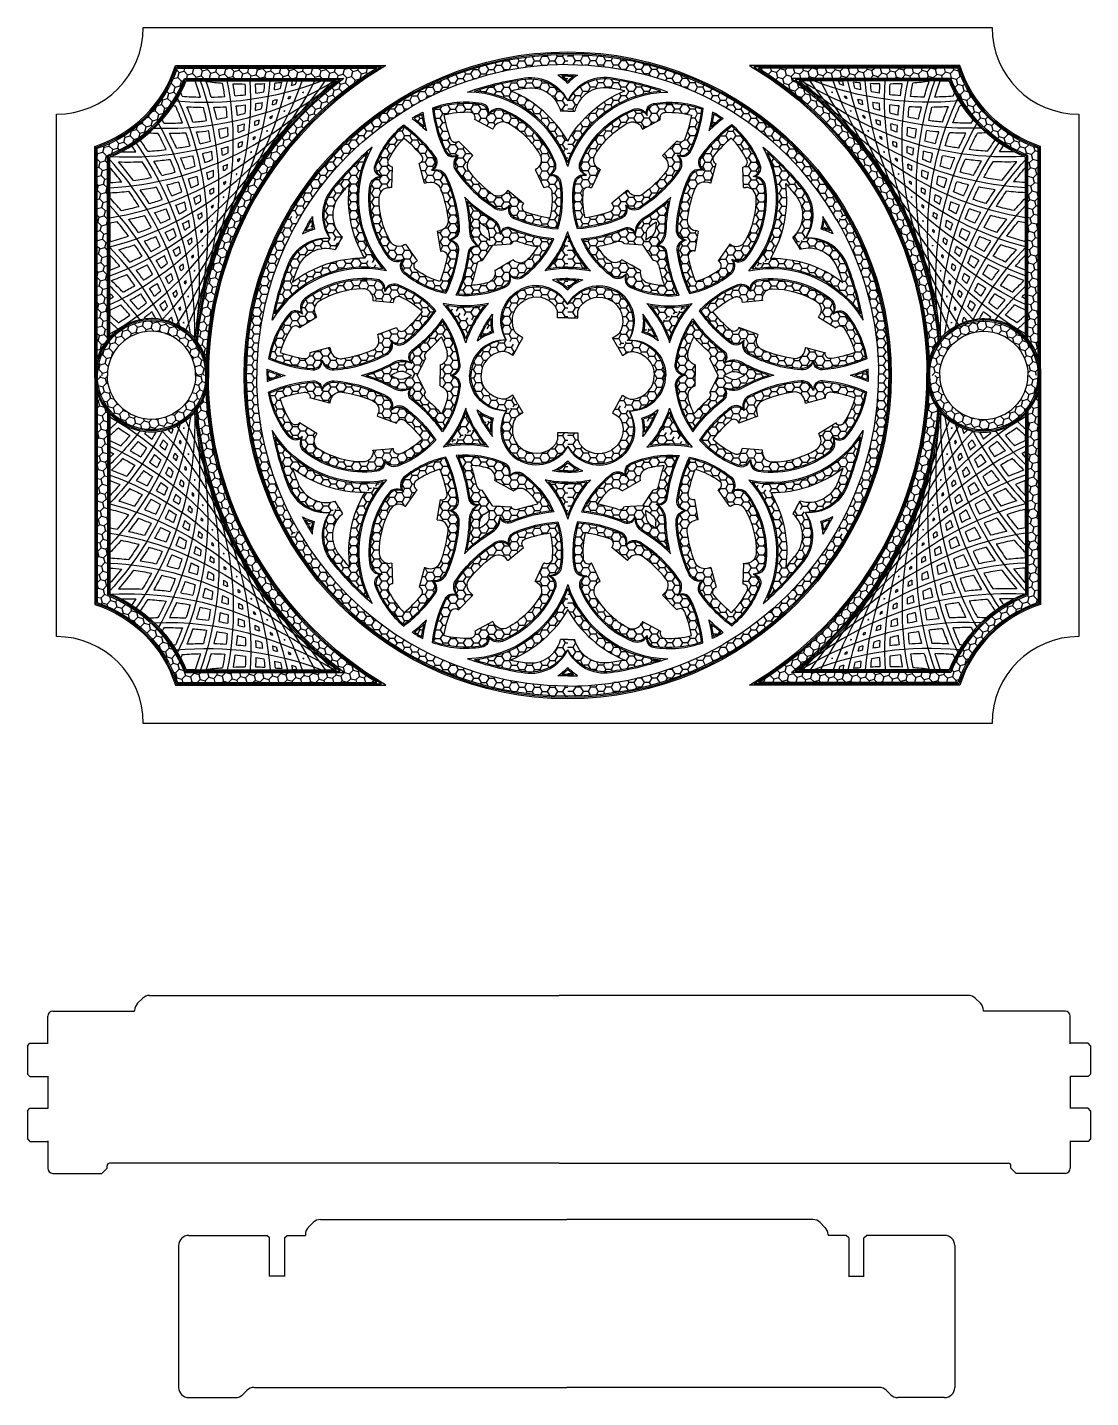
# Model space of a CAD drawing. Header units: inches. Extents: x -9 to 132, y -32 to 50.
# Drawn here: x 22.19 to 35.23, y -32.16 to -15.34 of the extents above; entities that cross this region are included whole.
import ezdxf

# ---------------------------------------------------------------- set-up
doc = ezdxf.new("R2010")
doc.units = ezdxf.units.IN
doc.header["$MEASUREMENT"] = 0

# ---------------------------------------------------------------- blocks, each defined once
blk = doc.blocks.new('RoseWindow_Segment2')
h = blk.add_hatch()
h.set_pattern_fill('HONEY', color=256, scale=0.5)
h.paths.add_polyline_path([(0, 3.938, 0.131652), (-1.969, 3.41), (-1.906, 3.302, -0.131652), (0, 3.813)])
h = blk.add_hatch()
h.set_pattern_fill('HONEY', color=256, scale=0.5)
h.paths.add_polyline_path([(-0.7, 3.493, -0.013776), (-0.506, 3.526, -0.388017), (-0.088, 3.242), (0, 3.242), (0, 3.367, 0.304021), (-0.522, 3.635, 0.043611), (-1.144, 3.489, -0.294741), (0, 2.614), (0, 2.875, 0.166909)])
at = {"true_color": 0xf8991e}
h = blk.add_hatch(dxfattribs=at)
h.set_pattern_fill('HONEY', color=30, scale=0.5)
h.paths.add_polyline_path([(0, 3.672, 0.004997), (-0.073, 3.671, -0.037815), (0, 3.608)])
h = blk.add_hatch()
h.set_pattern_fill('HONEY', color=256, scale=0.5)
h.paths.add_polyline_path([(-1.79, 3.205, 0.011181), (-1.836, 3.18), (-1.761, 3.05, -0.021815)])
h = blk.add_hatch()
h.set_pattern_fill('HONEY', color=256, scale=0.5)
h.paths.add_polyline_path([(-1.057, 3.321, 0.127072), (-1.641, 3.27, 0.082841), (-1.49, 2.748, 0.384462), (-1.345, 2.704, 0.310786), (-1.36, 2.522, 0.10182), (-0.879, 2.061, 0.331316), (-0.71, 2.09, 0.361786), (-0.651, 1.942, 0.081475), (-0.132, 1.813, 0.118788), (-0.095, 2.361, 0.356111), (-0.229, 2.458, 0.356111), (-0.166, 2.611, 0.200367), (-0.805, 3.249, 0.326433), (-0.975, 3.191, 0.387869)])
h.paths.add_polyline_path([(-1.14, 3.138), (-0.919, 3.02), (-0.906, 3.044, -0.41857), (-0.735, 3.095, -0.132946), (-0.337, 2.708, -0.445822), (-0.392, 2.531), (-0.398, 2.528), (-0.294, 2.301), (-0.28, 2.307, -0.519094), (-0.191, 2.256, -0.076736), (-0.213, 1.932, -0.051117), (-0.519, 2.007, -0.521796), (-0.546, 2.106), (-0.541, 2.112), (-0.733, 2.272), (-0.755, 2.246, -0.398993), (-0.926, 2.226, -0.06358), (-1.206, 2.498, -0.381687), (-1.197, 2.665), (-1.163, 2.699), (-1.34, 2.876, -0.511364), (-1.438, 2.901, -0.04923), (-1.519, 3.193, -0.077516), (-1.193, 3.226, -0.527973)], flags=16)
h = blk.add_hatch()
h.set_pattern_fill('HONEY', color=256, scale=0.5)
h.paths.add_polyline_path([(-0.703, 1.794, 0.403243), (-0.827, 1.73, 0.213172), (-0.935, 1.912, -0.052235), (-1.235, 2.139), (-1.085, 1.879, 0.010007), (-1.02, 1.836, -0.240281), (-0.962, 1.739), (-0.957, 1.657), (-0.923, 1.599), (-0.695, 1.614, -0.375257), (-0.619, 1.645, 0.034304), (-0.365, 1.577, -0.047832), (-0.493, 1.42, -0.412719), (-0.669, 1.418), (-0.781, 1.353), (-0.719, 1.245, 0.356111), (-0.555, 1.221, 0.123734), (-0.192, 1.662, -0.073431)])
h = blk.add_hatch()
h.set_pattern_fill('HONEY', color=256, scale=0.5)
h.paths.add_polyline_path([(0, 1.716, -0.089688), (-0.236, 1.307, -0.044754), (0, 1.328)])
h = blk.add_hatch()
h.set_pattern_fill('HONEY', color=256, scale=0.5)
h.paths.add_polyline_path([(-0.594, 1.028), (-0.531, 0.92, -0.378352), (-0.15, 0.843, -0.163322), (-0.125, 0.768), (-0.125, 0.706), (0, 0.706), (0, 0.868, 0.39948)])
h = blk.add_hatch()
h.set_pattern_fill('HONEY', color=256, scale=0.5)
h.paths.add_polyline_path([(0, 1.172, 0.028067), (-0.131, 1.165, -0.072161), (0, 1.072)])
at = {"color": 30, "true_color": 0xf8991e}
for p, q in [((0, 3.242), (-0.088, 3.242)), ((-0.919, 3.02), (-1.14, 3.138)), ((-0.919, 3.02), (-0.906, 3.044)), ((-1.163, 2.699), (-1.34, 2.876)), ((-1.163, 2.699), (-1.197, 2.665)), ((-0.392, 2.531), (-0.398, 2.528)), ((-0.398, 2.528), (-0.294, 2.301)), ((-0.733, 2.272), (-0.755, 2.246)), ((-0.733, 2.272), (-0.541, 2.112)), ((-0.28, 2.307), (-0.294, 2.301)), ((-0.541, 2.112), (-0.546, 2.106)), ((-0.962, 1.739), (-0.957, 1.657)), ((-0.923, 1.599), (-0.695, 1.614)), ((-0.669, 1.418), (-0.781, 1.353)), ((-0.125, 0.706), (-0.125, 0.768)), ((0, 0.706), (-0.125, 0.706))]:
    blk.add_line(p, q, dxfattribs=at)
for points in [[(0, 2.565, 0.321279), (-1.227, 3.477, -0.049192), (-0.524, 3.65, -0.330437), (0, 3.367)], [(0, 2.614, 0.294741), (-1.144, 3.489, -0.043611), (-0.522, 3.635, -0.304021), (0, 3.367)], [(0, 3.688, 0.008295), (-0.122, 3.685, -0.063398), (0, 3.586)], [(0, 3.672, 0.004997), (-0.073, 3.671, -0.037815), (0, 3.608, -0.037815)], [(-1.844, 3.193, -0.015837), (-1.777, 3.229, 0.03242), (-1.733, 3.001)], [(-1.836, 3.18, -0.011181), (-1.79, 3.205, 0.021815), (-1.761, 3.05, 0.021815)], [(-0.975, 3.191, 0.485345), (-1.054, 3.336, 0.129731), (-1.658, 3.28, 0.084713), (-1.504, 2.741, 0.482815), (-1.345, 2.704)], [(-0.975, 3.191, 0.387869), (-1.057, 3.321, 0.127072), (-1.641, 3.27, 0.082841), (-1.49, 2.748, 0.384462), (-1.345, 2.704, 0.482815)], [(-0.229, 2.458, 0.44711), (-0.152, 2.617, 0.200367), (-0.799, 3.264, 0.410572), (-0.975, 3.191)], [(-0.229, 2.458, 0.356111), (-0.166, 2.611, 0.200367), (-0.805, 3.249, 0.326433), (-0.975, 3.191, 0.410572)], [(-1.345, 2.704, 0.393664), (-1.373, 2.513, 0.10182), (-0.888, 2.048, 0.41894), (-0.71, 2.09)], [(-1.345, 2.704, 0.310786), (-1.36, 2.522, 0.10182), (-0.879, 2.061, 0.331316), (-0.71, 2.09, 0.41894)], [(-0.71, 2.09, 0.45582), (-0.657, 1.927, 0.083347), (-0.121, 1.797, 0.121441), (-0.079, 2.364, 0.44711), (-0.229, 2.458)], [(-0.71, 2.09, 0.361786), (-0.651, 1.942, 0.081475), (-0.132, 1.813, 0.118788), (-0.095, 2.361, 0.356111), (-0.229, 2.458, 0.44711)], [(-1.264, 2.188, 0.059805), (-0.927, 1.926, -0.285347), (-0.827, 1.73)], [(-1.235, 2.139, 0.052235), (-0.935, 1.912, -0.213172), (-0.827, 1.73)], [(-0.719, 1.245, 0.44711), (-0.546, 1.209, 0.128464), (-0.168, 1.675, -0.076499), (-0.697, 1.808, 0.509774), (-0.827, 1.73)], [(-0.719, 1.245, 0.356111), (-0.555, 1.221, 0.123734), (-0.192, 1.662, -0.073431), (-0.703, 1.794, 0.403243), (-0.827, 1.73, 0.509774)], [(0, 1.312, 0.053489), (-0.278, 1.283, 0.107286), (0, 1.765)], [(0, 1.328, 0.044754), (-0.236, 1.307, 0.089688), (0, 1.716, 0.089688)], [(0, 1.187, 0.039682), (-0.188, 1.173, -0.104136), (0, 1.05)], [(0, 1.172, 0.028067), (-0.131, 1.165, -0.072161), (0, 1.072, -0.072161)]]:
    blk.add_lwpolyline(points, format="xyb")
blk.add_lwpolyline([(0, 2.875, 0.166909), (-0.7, 3.493, -0.013776), (-0.506, 3.526, -0.388017), (-0.088, 3.242)], format="xyb", dxfattribs=at)
for centre, radius, start, end in [((0, 0), 3.813, 90, 120), ((-0.384, 0.666), 0.434, 27.6977, 120), ((-0.381, 0.636), 0.446, 31.3057, 118.4086)]:
    blk.add_arc(centre, radius, start, end)
for centre, radius, start, end in [((-1.25, 2.165), 1.063, 86.9424, 104.6722), ((-1.197, 3.164), 0.0625, 335.6109, 86.9424), ((0, 3.46), 1.542, 189.962, 201.2356), ((-0.796, 2.985), 0.125, 61.0308, 151.8817), ((-1.25, 2.165), 1.063, 30.7394, 61.0308), ((-1.379, 2.924), 0.0625, 201.2356, 309.5699), ((-0.444, 2.644), 0.125, 294.6259, 30.7394), ((-1.108, 2.576), 0.125, 135, 218.5649), ((0, 3.46), 1.542, 218.5649, 233.1167), ((-0.851, 2.326), 0.125, 233.1167, 320.1233), ((-0.254, 2.25), 0.0625, 4.8916, 114.6259), ((-1.25, 2.165), 1.063, 347.3395, 4.8916), ((-0.498, 2.066), 0.0625, 140.1233, 250.3447), ((0, 3.46), 1.917, 235.5502, 237.8435), ((0, 3.46), 1.542, 250.3447, 262.0496), ((-1.087, 1.731), 0.125, 3.7996, 57.8435), ((-0.639, 1.586), 0.0625, 71.1728, 153.4486), ((0, 3.46), 1.917, 251.1728, 259.0315), ((-1.25, 2.165), 1.063, 315.466, 326.4199), ((-0.582, 1.508), 0.125, 225.7585, 315.466), ((-0.384, 0.666), 0.294, 37.1031, 120), ((-0.25, 0.768), 0.125, 360, 37.1031)]:
    blk.add_arc(centre, radius, start, end, dxfattribs=at)
blk = doc.blocks.new('Screen_SideRework')
h = blk.add_hatch()
h.set_pattern_fill('HONEY', color=256, scale=0.5, angle=15)
h.set_pattern_definition([(15, (-23.708393, 19.61199), (0.076546554, 0.076546554), [0.0625, -0.125]), (135, (-23.708393, 19.61199), (-0.10456454, 0.02801798), [0.0625, -0.125]), (75, (-23.708393, 19.61199), (-0.02801798, 0.10456454), [-0.125, 0.0625])])
h.paths.add_polyline_path([(2.763, 3.77), (0.317, 3.77, -0.234253), (-0.666, 2.787), (-0.666, 0.206, -0.095804), (-0.541, 0.44), (-0.541, 2.7, 0.206138), (0.404, 3.645), (2.36, 3.645, 0.211645), (0.56, 0.416, -0.089906), (0.67, 0.192, -0.247846)])
h = blk.add_hatch()
h.set_pattern_fill('HONEY', color=256, scale=0.5, angle=15)
h.paths.add_polyline_path([(0.541, 0), (0.666, 0, 1), (-0.666, 0), (-0.541, 0, -1)])
for points in [[(-0.697, 0), (-0.697, 2.81, 0.241965), (0.294, 3.801), (2.875, 3.801, 0.266175), (0.697, 0, 1)], [(-0.682, 0), (-0.682, 2.798, 0.238072), (0.305, 3.786), (2.819, 3.786, 0.262732), (0.682, 0, 1)], [(-0.666, 0), (-0.666, 2.787, 0.234253), (0.317, 3.77), (2.763, 3.77, 0.259389), (0.666, 0, 1)]]:
    blk.add_lwpolyline(points, format="xyb", close=True)
for points in [[(-0.541, 0.389), (-0.541, 2.7, 0.206138), (0.404, 3.645), (2.36, 3.645, 0.214434), (0.556, 0.367, 0.214434)], [(-0.526, 0.409), (-0.526, 2.689, 0.202897), (0.414, 3.629), (2.313, 3.629, 0.21069), (0.542, 0.387, 0.21069)], [(-0.51, 0.429), (-0.51, 2.679, 0.199711), (0.425, 3.614), (2.268, 3.614, 0.207093), (0.528, 0.406, 0.207093)]]:
    blk.add_lwpolyline(points, format="xyb")
at = {"color": 30, "true_color": 0xf8991e}
blk.add_arc((0, 0), 0.541, 0, 180, dxfattribs=at)
blk = doc.blocks.new('Rework_Cutouts')
at = {"color": 30, "true_color": 0xf8991e}
for p, q in [((0.535, 3.614), (0.425, 3.614)), ((1.782, 3.614), (1.736, 3.614)), ((-0.51, 2.55), (-0.51, 2.366)), ((-0.51, 2.24), (-0.51, 2.175)), ((-0.51, 1.872), (-0.51, 1.657)), ((-0.51, 1.477), (-0.51, 1.29)), ((-0.51, 1.005), (-0.51, 0.939)), ((-0.51, 0.801), (-0.51, 0.737))]:
    blk.add_line(p, q, dxfattribs=at)
for centre, radius, start, end in [((-1.166, 4.27), 1.721, 332.2157, 337.588), ((-3.111, 2.302), 3.875, 16.6951, 19.7912), ((-3.111, 2.302), 4, 16.1561, 19.0502), ((1.179, 7.575), 4, 262.6889, 265.583), ((-2.935, 2.857), 3.875, 8.3694, 10.8543), ((1.179, 7.575), 4, 267.4293, 269.5842), ((-2.935, 2.857), 4, 8.2419, 10.3968), ((-2.721, 3.399), 3.875, 0.6737, 2.6035), ((1.179, 7.575), 4, 271.3759, 273.0066), ((-2.721, 3.399), 4, 0.9065, 2.5371), ((-2.471, 3.925), 3.875, 353.397, 354.8972), ((-2.471, 3.925), 4, 353.9809, 355.1812), ((1.179, 7.575), 4, 274.8188, 276.0191), ((-2.186, 4.433), 3.875, 346.417, 347.5428), ((-2.186, 4.433), 4, 347.3733, 348.1729), ((0.671, 7.289), 3.875, 285.6711, 286.4324), ((1.179, 7.575), 4, 277.914, 278.0053), ((-1.866, 4.92), 3.875, 339.6545, 340.303), ((-3.249, 1.736), 4, 24.9884, 25.6568), ((0.671, 7.289), 3.875, 265.6407, 268.9571), ((0.671, 7.289), 3.875, 270.8848, 273.3697), ((0.671, 7.289), 3.875, 275.2226, 277.1524), ((0.671, 7.289), 3.875, 279.0158, 280.516), ((-2.471, 3.925), 4, 351.2863, 352.086), ((0.671, 7.289), 4, 281.8271, 282.6267), ((0.671, 7.289), 3.875, 282.4572, 283.583), ((-2.186, 4.433), 3.875, 343.5676, 344.3289), ((-2.186, 4.433), 4, 344.9505, 345.3296), ((0.184, 6.97), 3.875, 292.6673, 293.0327), ((0.671, 7.289), 4, 284.6704, 285.0495), ((-1.866, 4.92), 3.875, 336.9673, 337.3327), ((-1.514, 5.384), 3.875, 330.3718, 330.4882), ((0.671, 7.289), 4, 287.2065, 287.326), ((0.184, 6.97), 3.875, 295.5987, 295.7152), ((-1.866, 4.92), 4, 338.7609, 338.8805), ((-1.166, 4.27), 1.721, 318.8546, 326.108), ((0.671, 7.289), 4, 264.1383, 264.5768), ((-3.249, 1.736), 3.875, 20.6081, 23.9245), ((0.671, 7.289), 4, 266.6019, 269.496), ((-3.249, 1.736), 4, 20.0692, 22.9633), ((-3.111, 2.302), 3.875, 12.2824, 14.7673), ((0.671, 7.289), 4, 271.3424, 273.4972), ((-3.111, 2.302), 4, 12.1549, 14.3098), ((-2.935, 2.857), 3.875, 4.5867, 6.5165), ((0.671, 7.289), 4, 275.289, 276.9196), ((-2.935, 2.857), 4, 4.8195, 6.4501), ((0.184, 6.97), 3.875, 282.9289, 284.429), ((-2.721, 3.399), 3.875, 357.3101, 358.8103), ((-2.721, 3.399), 4, 357.894, 359.0942), ((0.184, 6.97), 3.875, 286.3703, 287.496), ((0.671, 7.289), 4, 278.7319, 279.9321), ((-2.471, 3.925), 3.875, 350.3301, 351.4558), ((0.184, 6.97), 3.875, 289.5841, 290.3455), ((-1.866, 4.92), 3.875, 334.2848, 334.4013), ((0.184, 6.97), 4, 291.1195, 291.2391), ((-0.28, 6.618), 3.875, 299.5118, 299.6282), ((-2.186, 4.433), 4, 342.674, 342.7935), ((-3.348, 1.162), 4, 28.9015, 29.6004), ((0.184, 6.97), 3.875, 269.5538, 272.8701), ((0.184, 6.97), 3.875, 274.7979, 277.2828), ((0.184, 6.97), 3.875, 279.1356, 281.0655), ((0.184, 6.97), 4, 279.202, 280.8327), ((-2.935, 2.857), 3.875, 1.2231, 2.7233), ((0.184, 6.97), 4, 282.6449, 283.8451), ((-2.935, 2.857), 4, 1.807, 3.0073), ((-2.721, 3.399), 3.875, 354.2431, 355.3689), ((-2.721, 3.399), 4, 355.1994, 355.999), ((-0.28, 6.618), 3.875, 293.4972, 294.2585), ((0.184, 6.97), 4, 285.7401, 286.5398), ((-2.471, 3.925), 3.875, 347.4806, 348.2419), ((-2.471, 3.925), 4, 348.8635, 349.2427), ((-0.28, 6.618), 3.875, 296.5804, 296.9458), ((0.184, 6.97), 4, 288.5834, 288.9625), ((-2.186, 4.433), 3.875, 340.8803, 341.2457), ((-1.166, 4.27), 1.721, 306.6219, 311.2346), ((-3.408, 0.582), 4, 32.8145, 35.2109), ((0.184, 6.97), 4, 266.9096, 268.4898), ((-3.348, 1.162), 3.875, 24.5212, 27.8375), ((0.184, 6.97), 4, 270.515, 273.4091), ((-3.348, 1.162), 4, 23.9822, 26.8763), ((-3.249, 1.736), 3.875, 16.1955, 18.6804), ((0.184, 6.97), 4, 275.2554, 277.4103), ((-3.249, 1.736), 4, 16.068, 18.2229), ((-0.28, 6.618), 3.875, 283.0487, 284.9785), ((-3.111, 2.302), 3.875, 8.4998, 10.4296), ((-3.111, 2.302), 4, 8.7326, 10.3632), ((-0.28, 6.618), 3.875, 286.8419, 288.3421), ((-0.28, 6.618), 3.875, 290.2833, 291.409), ((-0.28, 6.618), 4, 289.6531, 290.4528), ((-2.721, 3.399), 3.875, 351.3936, 352.155), ((-2.721, 3.399), 4, 352.7766, 353.1557), ((-0.719, 6.235), 3.875, 300.4934, 300.8588), ((-0.28, 6.618), 4, 292.4965, 292.8756), ((-2.471, 3.925), 3.875, 344.7934, 345.1588), ((-2.186, 4.433), 3.875, 338.1979, 338.3143), ((-0.28, 6.618), 4, 295.0326, 295.1521), ((-0.719, 6.235), 3.875, 303.4248, 303.5413), ((-2.471, 3.925), 4, 346.587, 346.7066), ((-1.166, 4.27), 1.721, 297.5433, 302.4598), ((-0.28, 6.618), 3.875, 268.6678, 271.3112), ((-3.408, 0.582), 3.875, 33.9062, 35.2325), ((-0.28, 6.618), 3.875, 273.4668, 276.7832), ((-0.28, 6.618), 3.875, 278.7109, 281.1958), ((-0.28, 6.618), 4, 279.1685, 281.3233), ((-3.249, 1.736), 3.875, 12.4128, 14.3426), ((-0.28, 6.618), 4, 283.1151, 284.7457), ((-3.249, 1.736), 4, 12.6456, 14.2762), ((-3.111, 2.302), 3.875, 5.1362, 6.6363), ((-0.28, 6.618), 4, 286.5579, 287.7582), ((-3.111, 2.302), 4, 5.7201, 6.9203), ((-0.719, 6.235), 3.875, 294.1963, 295.3221), ((-2.935, 2.857), 3.875, 358.1562, 359.2819), ((-2.935, 2.857), 4, 359.1124, 359.9121), ((-0.719, 6.235), 3.875, 297.4102, 298.1716), ((-2.471, 3.925), 3.875, 342.1109, 342.2274), ((-0.719, 6.235), 4, 298.9456, 299.0652), ((-1.131, 5.823), 3.875, 307.3378, 307.4543), ((-2.721, 3.399), 4, 350.5001, 350.6196), ((-3.428, 0), 3.875, 37.8192, 41.1575), ((-0.28, 6.618), 4, 268.216, 272.4029), ((-3.428, 0), 4, 36.7276, 40.9145), ((-3.408, 0.582), 3.875, 28.4342, 31.7506), ((-0.28, 6.618), 4, 274.428, 277.3221), ((-3.408, 0.582), 4, 27.8953, 30.7894), ((-3.348, 1.162), 3.875, 20.1085, 22.5934), ((-3.348, 1.162), 4, 19.981, 22.1359), ((-0.719, 6.235), 3.875, 286.9617, 288.8916), ((-0.719, 6.235), 3.875, 290.755, 292.2551), ((-0.719, 6.235), 4, 293.5662, 294.3659), ((-3.111, 2.302), 4, 3.0254, 3.8251), ((-1.131, 5.823), 3.875, 301.3233, 302.0846), ((-2.935, 2.857), 3.875, 355.3067, 356.068), ((-2.935, 2.857), 4, 356.6896, 357.0688), ((-1.131, 5.823), 3.875, 304.4064, 304.7719), ((-0.719, 6.235), 4, 296.4095, 296.7886), ((-2.721, 3.399), 3.875, 348.7064, 349.0718), ((-0.719, 6.235), 3.875, 273.0959, 275.2243), ((-0.719, 6.235), 3.875, 277.3799, 280.6962), ((-0.719, 6.235), 3.875, 282.624, 285.1089), ((-0.719, 6.235), 4, 283.0815, 285.2364), ((-3.348, 1.162), 3.875, 16.3258, 18.2557), ((-0.719, 6.235), 4, 287.0281, 288.6587), ((-3.348, 1.162), 4, 16.5587, 18.1893), ((-3.249, 1.736), 3.875, 9.0492, 10.5494), ((-0.719, 6.235), 4, 290.471, 291.6712), ((-3.249, 1.736), 4, 9.6331, 10.8334), ((-1.131, 5.823), 3.875, 298.1094, 299.2351), ((-3.111, 2.302), 3.875, 2.0692, 3.195), ((-1.131, 5.823), 4, 300.3225, 300.7017), ((-3.111, 2.302), 4, 0.6027, 0.9818), ((-1.514, 5.384), 3.875, 308.3195, 308.6849), ((-2.935, 2.857), 3.875, 352.6194, 352.9849), ((-2.721, 3.399), 3.875, 346.024, 346.1404), ((-1.131, 5.823), 4, 302.8586, 302.9782), ((-1.514, 5.384), 3.875, 311.2509, 311.3673), ((-2.935, 2.857), 4, 354.4131, 354.5327), ((-0.719, 6.235), 4, 272.9991, 276.3159), ((-3.428, 0), 3.875, 32.3473, 35.6636), ((-0.719, 6.235), 4, 278.3411, 281.2352), ((-3.428, 0), 4, 31.8083, 34.7024), ((-3.408, 0.582), 3.875, 24.0216, 26.5065), ((-3.408, 0.582), 4, 23.8941, 26.0489), ((-1.131, 5.823), 3.875, 290.8748, 292.8046), ((-1.131, 5.823), 3.875, 294.668, 296.1682), ((-1.131, 5.823), 4, 294.384, 295.5843), ((-3.249, 1.736), 3.875, 5.9823, 7.108), ((-1.131, 5.823), 4, 297.4792, 298.2789), ((-3.249, 1.736), 4, 6.9385, 7.7382), ((-1.514, 5.384), 3.875, 305.2363, 305.9977), ((-3.111, 2.302), 3.875, 359.2197, 359.9811), ((-2.935, 2.857), 3.875, 349.937, 350.0535), ((-1.866, 4.92), 3.875, 315.1639, 315.2804), ((-3.111, 2.302), 4, 358.3261, 358.4457), ((-3.408, -0.582), 4, 40.6406, 43.5808), ((-1.131, 5.823), 3.875, 281.2929, 284.6093), ((-1.131, 5.823), 3.875, 286.537, 289.0219), ((-1.131, 5.823), 4, 286.9945, 289.1494), ((-3.408, 0.582), 3.875, 20.2389, 22.1687), ((-1.131, 5.823), 4, 290.9412, 292.5718), ((-3.408, 0.582), 4, 20.4717, 22.1023), ((-1.514, 5.384), 3.875, 298.581, 300.0812), ((-3.348, 1.162), 3.875, 12.9623, 14.4624), ((-3.348, 1.162), 4, 13.5462, 14.7464), ((-1.514, 5.384), 3.875, 302.0224, 303.1482), ((-1.514, 5.384), 4, 304.2356, 304.6147), ((-3.249, 1.736), 4, 4.5157, 4.8949), ((-1.866, 4.92), 3.875, 312.2325, 312.5979), ((-3.111, 2.302), 3.875, 356.5325, 356.8979), ((-1.514, 5.384), 4, 306.7717, 306.8912), ((-1.131, 5.823), 4, 278.9341, 280.229), ((-3.408, -0.582), 3.875, 36.2603, 39.5766), ((-1.131, 5.823), 4, 282.2541, 285.1482), ((-3.408, -0.582), 4, 35.7214, 38.6154), ((-3.428, 0), 3.875, 27.9346, 30.4195), ((-3.428, 0), 4, 27.8071, 29.962), ((-1.514, 5.384), 3.875, 294.7878, 296.7176), ((-1.514, 5.384), 4, 298.2971, 299.4973), ((-3.408, 0.582), 4, 17.4592, 18.6594), ((-3.348, 1.162), 3.875, 9.8953, 11.021), ((-1.514, 5.384), 4, 301.3923, 302.1919), ((-3.348, 1.162), 4, 10.8515, 11.6512), ((-1.866, 4.92), 3.875, 309.1494, 309.9107), ((-3.249, 1.736), 3.875, 3.1328, 3.8941), ((-2.186, 4.433), 3.875, 319.077, 319.1934), ((-3.111, 2.302), 3.875, 353.8501, 353.9665), ((-1.866, 4.92), 4, 310.6847, 310.8043), ((-3.249, 1.736), 4, 2.2392, 2.3587), ((-1.514, 5.384), 3.875, 285.206, 288.5223), ((-1.514, 5.384), 3.875, 290.4501, 292.935), ((-1.514, 5.384), 4, 290.9076, 293.0625), ((-3.428, 0), 3.875, 24.1519, 26.0817), ((-1.514, 5.384), 4, 294.8542, 296.4848), ((-3.428, 0), 4, 24.3847, 26.0154), ((-1.866, 4.92), 3.875, 302.4941, 303.9943), ((-3.408, 0.582), 3.875, 16.8753, 18.3755), ((-1.866, 4.92), 3.875, 305.9355, 307.0612), ((-1.866, 4.92), 4, 305.3053, 306.105), ((-3.348, 1.162), 3.875, 7.0458, 7.8072), ((-1.866, 4.92), 4, 308.1486, 308.5278), ((-3.348, 1.162), 4, 8.4288, 8.8079), ((-2.186, 4.433), 3.875, 316.1456, 316.511), ((-3.249, 1.736), 3.875, 0.4455, 0.811), ((-3.348, -1.162), 4, 44.5537, 44.8049), ((-1.514, 5.384), 4, 286.1672, 289.0612), ((-3.348, -1.162), 4, 39.6344, 42.5285), ((-3.408, -0.582), 3.875, 31.8477, 34.3326), ((-3.408, -0.582), 4, 31.7202, 33.875), ((-1.866, 4.92), 3.875, 298.7009, 300.6307), ((-1.866, 4.92), 4, 302.2101, 303.4104), ((-3.428, 0), 4, 21.3723, 22.5725), ((-3.408, 0.582), 3.875, 13.8084, 14.9341), ((-3.408, 0.582), 4, 14.7646, 15.5642), ((-2.186, 4.433), 3.875, 313.0624, 313.8237), ((-2.471, 3.925), 3.875, 322.99, 323.1065), ((-3.249, 1.736), 3.875, 357.7631, 357.8795), ((-2.186, 4.433), 4, 314.5978, 314.7173), ((-3.348, 1.162), 4, 6.1522, 6.2718), ((-3.348, -1.162), 3.875, 40.1733, 42.9123), ((-1.866, 4.92), 3.875, 294.3631, 296.848), ((-1.866, 4.92), 4, 294.8206, 296.9755), ((-3.408, -0.582), 3.875, 28.065, 29.9948), ((-1.866, 4.92), 4, 298.7673, 300.3979), ((-3.408, -0.582), 4, 28.2978, 29.9284), ((-2.186, 4.433), 3.875, 306.4071, 307.9073), ((-3.428, 0), 3.875, 20.7884, 22.2885), ((-2.186, 4.433), 3.875, 309.8485, 310.9743), ((-2.186, 4.433), 4, 309.2184, 310.018), ((-3.408, 0.582), 3.875, 10.9589, 11.7202), ((-2.186, 4.433), 4, 312.0617, 312.4408), ((-3.408, 0.582), 4, 12.3418, 12.7209), ((-2.471, 3.925), 3.875, 320.0586, 320.424), ((-3.348, 1.162), 3.875, 4.3586, 4.724), ((-1.866, 4.92), 3.875, 290.4838, 292.4353), ((-1.866, 4.92), 4, 290.0802, 292.9743), ((-3.348, -1.162), 3.875, 35.7607, 38.2456), ((-3.348, -1.162), 4, 35.6332, 37.7881), ((-2.186, 4.433), 3.875, 302.6139, 304.5437), ((-2.186, 4.433), 4, 306.1232, 307.3234), ((-3.408, -0.582), 4, 25.2853, 26.4855), ((-2.471, 3.925), 3.875, 313.7616, 314.8873), ((-3.428, 0), 3.875, 17.7214, 18.8471), ((-3.428, 0), 4, 18.6776, 19.4773), ((-2.471, 3.925), 3.875, 316.9754, 317.7368), ((-2.721, 3.399), 3.875, 326.9031, 327.0195), ((-3.348, 1.162), 3.875, 1.6761, 1.7926), ((-2.471, 3.925), 4, 318.5108, 318.6304), ((-3.408, 0.582), 4, 10.0653, 10.1848), ((-3.249, -1.736), 4, 43.5474, 46.4415), ((-2.186, 4.433), 3.875, 298.2761, 300.761), ((-2.186, 4.433), 4, 302.6803, 304.3109), ((-3.348, -1.162), 4, 32.2108, 33.8414), ((-2.471, 3.925), 3.875, 310.3202, 311.8203), ((-3.408, -0.582), 3.875, 24.7014, 26.2016), ((-2.471, 3.925), 4, 313.1314, 313.9311), ((-3.428, 0), 3.875, 14.8719, 15.6333), ((-2.471, 3.925), 4, 315.9747, 316.3539), ((-3.428, 0), 4, 16.2548, 16.634), ((-2.721, 3.399), 3.875, 323.9717, 324.3371), ((-3.408, 0.582), 3.875, 8.2716, 8.637), ((-3.249, -1.736), 3.875, 44.0864, 45.0204), ((-2.186, 4.433), 3.875, 295.6194, 296.3484), ((-2.186, 4.433), 4, 294.7638, 296.8873), ((-3.249, -1.736), 3.875, 39.6737, 42.1586), ((-2.186, 4.433), 4, 298.7337, 300.8885), ((-3.249, -1.736), 4, 39.5462, 41.7011), ((-2.471, 3.925), 3.875, 306.527, 308.4568), ((-3.348, -1.162), 3.875, 31.978, 33.9078), ((-2.471, 3.925), 4, 310.0362, 311.2364), ((-3.348, -1.162), 4, 29.1983, 30.3986), ((-2.721, 3.399), 3.875, 317.6746, 318.8003), ((-3.408, -0.582), 3.875, 21.6344, 22.7602), ((-3.408, -0.582), 4, 22.5907, 23.3903), ((-2.721, 3.399), 3.875, 320.8885, 321.6498), ((-2.721, 3.399), 4, 319.8878, 320.2669), ((-3.428, 0), 3.875, 12.1847, 12.5501), ((-2.935, 2.857), 3.875, 330.8161, 330.9326), ((-3.408, 0.582), 3.875, 5.5892, 5.7056), ((-2.721, 3.399), 4, 322.4239, 322.5434), ((-3.428, 0), 4, 13.9783, 14.0979), ((-3.111, -2.302), 4, 47.4605, 49.4369), ((-2.471, 3.925), 3.875, 302.1892, 304.6741), ((-2.471, 3.925), 4, 306.5933, 308.224), ((-3.249, -1.736), 4, 37.4011, 37.7545), ((0, 0), 0.697, 85.6481, 95.8795), ((-3.348, -1.162), 3.875, 28.6376, 30.1146), ((-2.721, 3.399), 4, 317.0444, 317.8441), ((-3.348, -1.162), 4, 27.1718, 27.3034), ((-3.408, -0.582), 3.875, 18.785, 19.5463), ((-3.408, -0.582), 4, 20.1679, 20.547), ((-2.935, 2.857), 3.875, 327.8847, 328.2501), ((0, 0), 0.697, 68.9261, 72.4326), ((-2.935, 2.857), 3.875, 325.2976, 325.5629), ((-3.111, 2.302), 3.875, 334.7291, 334.8456), ((-3.428, 0), 3.875, 9.5022, 9.6187), ((-2.935, 2.857), 4, 326.3369, 326.4565), ((-3.408, -0.582), 4, 17.8914, 18.0109)]:
    blk.add_arc(centre, radius, start, end, dxfattribs=at)
blk = doc.blocks.new('Rework_Etch')
for centre, start, end in [((-0.719, 6.235), 273.0468, 318.2639), ((-1.131, 5.823), 279.0771, 325.869), ((-1.514, 5.384), 284.7732, 333.2833), ((-1.866, 4.92), 290.1444, 340.6282), ((-2.186, 4.433), 295.1841, 347.9956), ((-2.471, 3.925), 299.8702, 355.4672), ((-0.28, 6.618), 266.9071, 310.2768), ((0.184, 6.97), 267.8012, 301.5347), ((-2.721, 3.399), 316.4298, 3.1285), ((0.671, 7.289), 264.5999, 291.0186), ((-2.935, 2.857), 325.4745, 11.0815), ((-3.111, 2.302), 333.7081, 19.4642), ((-3.249, 1.736), 348.2609, 25.0107), ((-3.348, 1.162), 352.1739, 29.3019), ((-3.408, 0.582), 358.1623, 35.205), ((-3.428, 0), 7.4263, 42.1874), ((-3.408, -0.582), 17.5531, 42.6166), ((-3.348, -1.162), 27.9758, 43.8818), ((-3.249, -1.736), 37.8979, 45.9222), ((-3.111, -2.302), 46.6981, 48.6539)]:
    blk.add_arc(centre, 3.938, start, end)

msp = doc.modelspace()

# ---------------------------------------------------------------- linework, layer by layer
for p, q in [((23.685, -27.22), (28.706, -27.22)), ((33.726, -27.22), (28.706, -27.22)), ((23.501, -27.415), (23.501, -27.404)), ((23.537, -27.316), (23.597, -27.257)), ((33.874, -27.316), (33.815, -27.257)), ((33.911, -27.415), (33.911, -27.404)), ((22.436, -27.813), (22.436, -27.477)), ((22.498, -27.415), (23.501, -27.415)), ((34.913, -27.415), (33.911, -27.415)), ((34.976, -27.813), (34.976, -27.477)), ((22.186, -27.839), (22.186, -28.185)), ((35.226, -27.839), (35.226, -28.185)), ((22.436, -28.211), (22.436, -28.609)), ((34.976, -28.211), (34.976, -28.609)), ((22.186, -28.635), (22.186, -28.981)), ((35.226, -28.635), (35.226, -28.981)), ((22.436, -29.007), (22.436, -29.342)), ((34.976, -29.007), (34.976, -29.342)), ((22.498, -29.405), (23.1, -29.405)), ((28.706, -29.28), (23.194, -29.28)), ((28.706, -29.28), (34.217, -29.28)), ((34.913, -29.405), (34.311, -29.405)), ((25.631, -30.067), (25.691, -30.007)), ((25.779, -29.971), (28.8, -29.971)), ((31.82, -29.971), (28.8, -29.971)), ((31.968, -30.067), (31.909, -30.007)), ((24.165, -30.166), (25.123, -30.166)), ((25.34, -30.197), (25.371, -30.166)), ((25.371, -30.166), (25.595, -30.166)), ((25.595, -30.155), (25.595, -30.166)), ((32.005, -30.155), (32.005, -30.166)), ((32.228, -30.166), (32.005, -30.166)), ((32.26, -30.197), (32.228, -30.166)), ((33.435, -30.166), (32.476, -30.166)), ((24.04, -30.291), (24.04, -32.031)), ((33.56, -30.291), (33.56, -32.031)), ((25.345, -30.666), (25.15, -30.666)), ((32.255, -30.666), (32.45, -30.666)), ((24.826, -32.119), (24.878, -32.067)), ((24.967, -32.031), (28.8, -32.031)), ((32.633, -32.031), (28.8, -32.031)), ((32.773, -32.119), (32.721, -32.067)), ((24.165, -32.156), (24.738, -32.156)), ((33.435, -32.156), (32.862, -32.156))]:
    msp.add_line(p, q)
at = {"color": 240, "true_color": 0xed1f24}
for p, q in [((22.186, -27.839), (22.217, -27.808)), ((22.217, -27.808), (22.436, -27.808)), ((35.194, -27.808), (34.976, -27.808)), ((35.226, -27.839), (35.194, -27.808)), ((22.186, -28.185), (22.217, -28.216)), ((22.217, -28.216), (22.436, -28.216)), ((35.194, -28.216), (34.976, -28.216)), ((35.226, -28.185), (35.194, -28.216)), ((22.186, -28.635), (22.217, -28.604)), ((22.217, -28.604), (22.436, -28.604)), ((35.194, -28.604), (34.976, -28.604)), ((35.226, -28.635), (35.194, -28.604)), ((22.186, -28.981), (22.217, -29.012)), ((22.217, -29.012), (22.436, -29.012)), ((35.194, -29.012), (34.976, -29.012)), ((35.226, -28.981), (35.194, -29.012)), ((25.155, -30.197), (25.123, -30.166)), ((25.155, -30.666), (25.155, -30.197)), ((25.34, -30.197), (25.34, -30.666)), ((32.26, -30.197), (32.26, -30.666)), ((32.445, -30.197), (32.476, -30.166)), ((32.445, -30.666), (32.445, -30.197))]:
    msp.add_line(p, q, dxfattribs=at)
at = {"color": 30, "true_color": 0xf8991e}
for p, q in [((23.1, -29.405), (23.163, -29.342)), ((23.163, -29.342), (23.163, -29.311)), ((34.248, -29.342), (34.248, -29.311)), ((34.311, -29.405), (34.248, -29.342))]:
    msp.add_line(p, q, dxfattribs=at)
for points in [[(23.607, -15.342), (34.017, -15.342)], [(22.542, -22.817), (22.542, -16.407)], [(35.082, -16.407), (35.082, -22.817)], [(34.017, -23.882), (23.607, -23.882)]]:
    msp.add_lwpolyline(points, dxfattribs=at)
for radius in [3.969, 3.953, 3.938]:
    msp.add_circle((28.812, -19.612), radius)
for centre, radius, start, end in [((22.542, -15.342), 1.065, 270, 360), ((35.082, -15.342), 1.065, 180, 270), ((22.542, -23.882), 1.065, 0, 90), ((35.082, -23.882), 1.065, 90, 180), ((23.194, -29.311), 0.0312, 90, 180), ((34.217, -29.311), 0.0312, 0, 90)]:
    msp.add_arc(centre, radius, start, end, dxfattribs=at)
for centre, radius, start, end in [((23.685, -27.345), 0.125, 90, 135), ((33.726, -27.345), 0.125, 45, 90), ((23.626, -27.404), 0.125, 135, 180), ((33.786, -27.404), 0.125, 0, 45), ((22.498, -27.477), 0.0625, 90, 180), ((34.913, -27.477), 0.0625, 0, 90), ((22.498, -29.342), 0.0625, 180, 270), ((34.913, -29.342), 0.0625, 270, 0), ((25.72, -30.155), 0.125, 135, 180), ((25.779, -30.096), 0.125, 90, 135), ((31.82, -30.096), 0.125, 45, 90), ((31.88, -30.155), 0.125, 0, 45), ((24.165, -30.291), 0.125, 90, 180), ((33.435, -30.291), 0.125, 360, 90), ((24.165, -32.031), 0.125, 180, 270), ((24.967, -32.156), 0.125, 90, 135), ((32.633, -32.156), 0.125, 45, 90), ((33.435, -32.031), 0.125, 270, 360), ((24.738, -32.031), 0.125, 270, 315), ((32.862, -32.031), 0.125, 225, 270)]:
    msp.add_arc(centre, radius, start, end)

# ---------------------------------------------------------------- block references
msp.add_blockref('RoseWindow_Segment2', (28.812, -19.612))
at = {"xscale": -1}
msp.add_blockref('RoseWindow_Segment2', (28.812, -19.612), dxfattribs=at)
at = {"color": 30, "true_color": 0xf8991e}
for name in ['Screen_SideRework', 'Rework_Cutouts', 'Rework_Etch']:
    msp.add_blockref(name, (23.708, -19.612), dxfattribs=at)
at = {"xscale": -1}
for rotation in [59.99999999999994, 300.0000000000001, 120, 240, 180]:
    msp.add_blockref('RoseWindow_Segment2', (28.812, -19.612), dxfattribs=dict(at, rotation=rotation))
for rotation in [300.0000000000001, 59.99999999999999, 239.9999999999999, 120.0000000000001, 180]:
    msp.add_blockref('RoseWindow_Segment2', (28.812, -19.612), dxfattribs=dict(rotation=rotation))
at = {"color": 30, "true_color": 0xf8991e, "xscale": -1}
for name in ['Screen_SideRework', 'Rework_Etch', 'Rework_Cutouts']:
    msp.add_blockref(name, (33.916, -19.612), dxfattribs=at)
at = {"color": 30, "true_color": 0xf8991e, "xscale": -1, "rotation": 180}
for name in ['Screen_SideRework', 'Rework_Etch', 'Rework_Cutouts']:
    msp.add_blockref(name, (23.708, -19.612), dxfattribs=at)
at = {"color": 30, "true_color": 0xf8991e, "rotation": 180}
for name in ['Screen_SideRework', 'Rework_Etch', 'Rework_Cutouts']:
    msp.add_blockref(name, (33.916, -19.612), dxfattribs=at)

doc.saveas('drawing.dxf')
